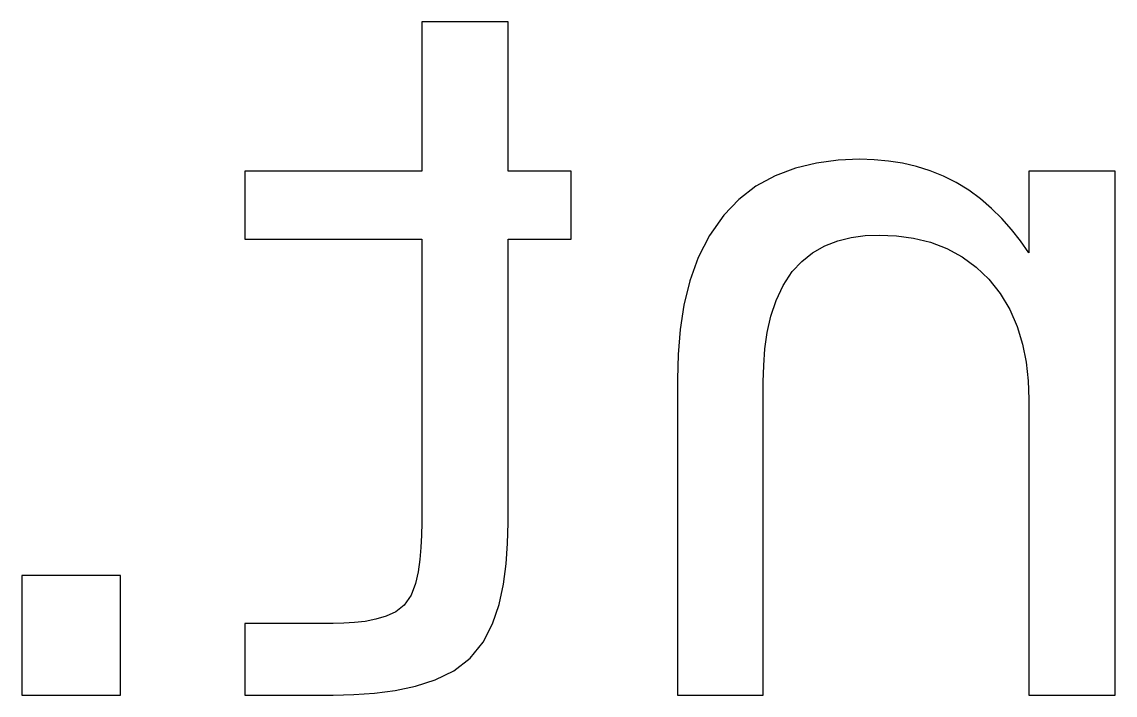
# Model space of a CAD drawing. Header units: metres. Extents: x 0 to 1774, y -720 to 827.
# Drawn here: x 53.4 to 62.81, y 821.11 to 826.91 of the extents above; entities that cross this region are included whole.
import ezdxf

# ---------------------------------------------------------------- set-up
doc = ezdxf.new("R2010")
doc.units = ezdxf.units.M

msp = doc.modelspace()

# ---------------------------------------------------------------- linework, layer by layer
at = {"layer": 'MARK'}
for p, q in [((56.844, 826.909), (56.844, 826.909)), ((56.844, 826.909), (56.844, 826.909)), ((56.844, 826.909), (56.844, 826.909)), ((56.844, 826.909), (56.844, 826.909)), ((56.844, 826.909), (56.844, 826.909)), ((56.844, 826.909), (56.844, 826.909)), ((56.844, 826.909), (56.844, 826.909)), ((56.844, 826.909), (56.844, 826.725)), ((56.844, 826.909), (56.844, 826.725)), ((56.95, 826.909), (56.844, 826.909)), ((56.95, 826.909), (56.844, 826.909)), ((57.056, 826.909), (56.95, 826.909)), ((57.056, 826.909), (56.95, 826.909)), ((57.162, 826.909), (57.056, 826.909)), ((57.162, 826.909), (57.056, 826.909)), ((57.269, 826.909), (57.162, 826.909)), ((57.269, 826.909), (57.162, 826.909)), ((57.375, 826.909), (57.269, 826.909)), ((57.375, 826.909), (57.269, 826.909)), ((57.481, 826.909), (57.375, 826.909)), ((57.481, 826.909), (57.375, 826.909)), ((57.587, 826.909), (57.481, 826.909)), ((57.587, 826.909), (57.481, 826.909)), ((57.587, 826.909), (57.587, 826.909)), ((57.587, 826.909), (57.587, 826.909)), ((57.587, 826.909), (57.587, 826.909)), ((57.587, 826.909), (57.587, 826.909)), ((57.587, 826.909), (57.587, 826.909)), ((57.587, 826.909), (57.587, 826.909)), ((57.587, 826.909), (57.587, 826.909)), ((57.587, 826.725), (57.587, 826.909)), ((57.587, 826.725), (57.587, 826.909)), ((56.844, 826.725), (56.844, 826.541)), ((56.844, 826.725), (56.844, 826.541)), ((57.587, 826.541), (57.587, 826.725)), ((57.587, 826.541), (57.587, 826.725)), ((56.844, 826.541), (56.844, 826.358)), ((56.844, 826.541), (56.844, 826.358)), ((57.587, 826.358), (57.587, 826.541)), ((57.587, 826.358), (57.587, 826.541)), ((56.844, 826.358), (56.844, 826.174)), ((56.844, 826.358), (56.844, 826.174)), ((57.587, 826.174), (57.587, 826.358)), ((57.587, 826.174), (57.587, 826.358)), ((56.844, 826.174), (56.844, 825.99)), ((56.844, 826.174), (56.844, 825.99)), ((57.587, 825.99), (57.587, 826.174)), ((57.587, 825.99), (57.587, 826.174)), ((56.844, 825.99), (56.844, 825.807)), ((56.844, 825.99), (56.844, 825.807)), ((57.587, 825.807), (57.587, 825.99)), ((57.587, 825.807), (57.587, 825.99)), ((56.844, 825.807), (56.844, 825.623)), ((56.844, 825.807), (56.844, 825.623)), ((57.587, 825.623), (57.587, 825.807)), ((57.587, 825.623), (57.587, 825.807)), ((60.43, 825.718), (60.244, 825.694)), ((60.43, 825.718), (60.244, 825.694)), ((60.617, 825.726), (60.43, 825.718)), ((60.617, 825.726), (60.43, 825.718)), ((60.617, 825.726), (60.617, 825.726)), ((60.617, 825.726), (60.617, 825.726)), ((60.617, 825.726), (60.617, 825.726)), ((60.617, 825.726), (60.617, 825.726)), ((60.617, 825.726), (60.617, 825.726)), ((60.617, 825.726), (60.617, 825.726)), ((60.617, 825.726), (60.617, 825.726)), ((60.74, 825.722), (60.617, 825.726)), ((60.74, 825.722), (60.617, 825.726)), ((60.863, 825.711), (60.74, 825.722)), ((60.863, 825.711), (60.74, 825.722)), ((60.985, 825.692), (60.863, 825.711)), ((60.985, 825.692), (60.863, 825.711)), ((55.321, 825.623), (55.321, 825.623)), ((55.321, 825.623), (55.321, 825.623)), ((55.321, 825.623), (55.321, 825.623)), ((55.321, 825.623), (55.321, 825.623)), ((55.321, 825.623), (55.321, 825.623)), ((55.321, 825.623), (55.321, 825.623)), ((55.321, 825.623), (55.321, 825.623)), ((55.321, 825.623), (55.321, 825.54)), ((55.321, 825.623), (55.321, 825.54)), ((55.539, 825.623), (55.321, 825.623)), ((55.539, 825.623), (55.321, 825.623)), ((55.756, 825.623), (55.539, 825.623)), ((55.756, 825.623), (55.539, 825.623)), ((55.974, 825.623), (55.756, 825.623)), ((55.974, 825.623), (55.756, 825.623)), ((56.191, 825.623), (55.974, 825.623)), ((56.191, 825.623), (55.974, 825.623)), ((56.409, 825.623), (56.191, 825.623)), ((56.409, 825.623), (56.191, 825.623)), ((56.626, 825.623), (56.409, 825.623)), ((56.626, 825.623), (56.409, 825.623)), ((56.844, 825.623), (56.626, 825.623)), ((56.844, 825.623), (56.626, 825.623)), ((56.844, 825.623), (56.844, 825.623)), ((56.844, 825.623), (56.844, 825.623)), ((56.844, 825.623), (56.844, 825.623)), ((56.844, 825.623), (56.844, 825.623)), ((56.844, 825.623), (56.844, 825.623)), ((56.844, 825.623), (56.844, 825.623)), ((56.844, 825.623), (56.844, 825.623)), ((57.587, 825.623), (57.587, 825.623)), ((57.587, 825.623), (57.587, 825.623)), ((57.587, 825.623), (57.587, 825.623)), ((57.587, 825.623), (57.587, 825.623)), ((57.587, 825.623), (57.587, 825.623)), ((57.587, 825.623), (57.587, 825.623)), ((57.587, 825.623), (57.587, 825.623)), ((57.665, 825.623), (57.587, 825.623)), ((57.665, 825.623), (57.587, 825.623)), ((57.742, 825.623), (57.665, 825.623)), ((57.742, 825.623), (57.665, 825.623)), ((57.82, 825.623), (57.742, 825.623)), ((57.82, 825.623), (57.742, 825.623)), ((57.897, 825.623), (57.82, 825.623)), ((57.897, 825.623), (57.82, 825.623)), ((57.975, 825.623), (57.897, 825.623)), ((57.975, 825.623), (57.897, 825.623)), ((58.052, 825.623), (57.975, 825.623)), ((58.052, 825.623), (57.975, 825.623)), ((58.13, 825.623), (58.052, 825.623)), ((58.13, 825.623), (58.052, 825.623)), ((58.13, 825.623), (58.13, 825.623)), ((58.13, 825.623), (58.13, 825.623)), ((58.13, 825.623), (58.13, 825.623)), ((58.13, 825.623), (58.13, 825.623)), ((58.13, 825.623), (58.13, 825.623)), ((58.13, 825.623), (58.13, 825.623)), ((58.13, 825.623), (58.13, 825.623)), ((58.13, 825.54), (58.13, 825.623)), ((58.13, 825.54), (58.13, 825.623)), ((60.062, 825.65), (59.886, 825.584)), ((60.062, 825.65), (59.886, 825.584)), ((60.244, 825.694), (60.062, 825.65)), ((60.244, 825.694), (60.062, 825.65)), ((61.105, 825.664), (60.985, 825.692)), ((61.105, 825.664), (60.985, 825.692)), ((61.222, 825.627), (61.105, 825.664)), ((61.222, 825.627), (61.105, 825.664)), ((61.337, 825.581), (61.222, 825.627)), ((61.337, 825.581), (61.222, 825.627)), ((62.071, 825.623), (62.071, 825.623)), ((62.071, 825.623), (62.071, 825.623)), ((62.071, 825.623), (62.071, 825.623)), ((62.071, 825.623), (62.071, 825.623)), ((62.071, 825.623), (62.071, 825.623)), ((62.071, 825.623), (62.071, 825.623)), ((62.071, 825.623), (62.071, 825.623)), ((62.071, 825.623), (62.071, 825.522)), ((62.071, 825.623), (62.071, 825.522)), ((62.178, 825.623), (62.071, 825.623)), ((62.178, 825.623), (62.071, 825.623)), ((62.284, 825.623), (62.178, 825.623)), ((62.284, 825.623), (62.178, 825.623)), ((62.39, 825.623), (62.284, 825.623)), ((62.39, 825.623), (62.284, 825.623)), ((62.496, 825.623), (62.39, 825.623)), ((62.496, 825.623), (62.39, 825.623)), ((62.602, 825.623), (62.496, 825.623)), ((62.602, 825.623), (62.496, 825.623)), ((62.708, 825.623), (62.602, 825.623)), ((62.708, 825.623), (62.602, 825.623)), ((62.815, 825.623), (62.708, 825.623)), ((62.815, 825.623), (62.708, 825.623)), ((62.815, 825.623), (62.815, 825.623)), ((62.815, 825.623), (62.815, 825.623)), ((62.815, 825.623), (62.815, 825.623)), ((62.815, 825.623), (62.815, 825.623)), ((62.815, 825.623), (62.815, 825.623)), ((62.815, 825.623), (62.815, 825.623)), ((62.815, 825.623), (62.815, 825.623)), ((62.815, 824.979), (62.815, 825.623)), ((62.815, 824.979), (62.815, 825.623)), ((55.321, 825.54), (55.321, 825.456)), ((55.321, 825.54), (55.321, 825.456)), ((58.13, 825.456), (58.13, 825.54)), ((58.13, 825.456), (58.13, 825.54)), ((59.886, 825.584), (59.722, 825.494)), ((59.886, 825.584), (59.722, 825.494)), ((61.447, 825.525), (61.337, 825.581)), ((61.447, 825.525), (61.337, 825.581)), ((61.447, 825.525), (61.447, 825.525)), ((61.447, 825.525), (61.447, 825.525)), ((61.447, 825.525), (61.447, 825.525)), ((61.447, 825.525), (61.447, 825.525)), ((61.447, 825.525), (61.447, 825.525)), ((61.447, 825.525), (61.447, 825.525)), ((61.447, 825.525), (61.447, 825.525)), ((61.554, 825.46), (61.447, 825.525)), ((61.554, 825.46), (61.447, 825.525)), ((62.071, 825.522), (62.071, 825.422)), ((62.071, 825.522), (62.071, 825.422)), ((55.321, 825.456), (55.321, 825.373)), ((55.321, 825.456), (55.321, 825.373)), ((58.13, 825.373), (58.13, 825.456)), ((58.13, 825.373), (58.13, 825.456)), ((59.722, 825.494), (59.573, 825.381)), ((59.722, 825.494), (59.573, 825.381)), ((61.655, 825.386), (61.554, 825.46)), ((61.655, 825.386), (61.554, 825.46)), ((62.071, 825.422), (62.071, 825.322)), ((62.071, 825.422), (62.071, 825.322)), ((55.321, 825.373), (55.321, 825.29)), ((55.321, 825.373), (55.321, 825.29)), ((58.13, 825.29), (58.13, 825.373)), ((58.13, 825.29), (58.13, 825.373)), ((59.573, 825.381), (59.444, 825.246)), ((59.573, 825.381), (59.444, 825.246)), ((61.75, 825.304), (61.655, 825.386)), ((61.75, 825.304), (61.655, 825.386)), ((62.071, 825.322), (62.071, 825.221)), ((62.071, 825.322), (62.071, 825.221)), ((55.321, 825.29), (55.321, 825.207)), ((55.321, 825.29), (55.321, 825.207)), ((58.13, 825.207), (58.13, 825.29)), ((58.13, 825.207), (58.13, 825.29)), ((59.444, 825.246), (59.321, 825.071)), ((59.444, 825.246), (59.321, 825.071)), ((59.444, 825.246), (59.444, 825.246)), ((59.444, 825.246), (59.444, 825.246)), ((59.444, 825.246), (59.444, 825.246)), ((59.444, 825.246), (59.444, 825.246)), ((59.444, 825.246), (59.444, 825.246)), ((59.444, 825.246), (59.444, 825.246)), ((59.444, 825.246), (59.444, 825.246)), ((61.84, 825.216), (61.75, 825.304)), ((61.84, 825.216), (61.75, 825.304)), ((55.321, 825.207), (55.321, 825.123)), ((55.321, 825.207), (55.321, 825.123)), ((58.13, 825.123), (58.13, 825.207)), ((58.13, 825.123), (58.13, 825.207)), ((61.923, 825.122), (61.84, 825.216)), ((61.923, 825.122), (61.84, 825.216)), ((62.071, 825.221), (62.071, 825.121)), ((62.071, 825.221), (62.071, 825.121)), ((55.321, 825.123), (55.321, 825.04)), ((55.321, 825.123), (55.321, 825.04)), ((55.321, 825.04), (55.321, 825.04)), ((55.321, 825.04), (55.321, 825.04)), ((55.321, 825.04), (55.321, 825.04)), ((55.321, 825.04), (55.321, 825.04)), ((55.321, 825.04), (55.321, 825.04)), ((55.321, 825.04), (55.321, 825.04)), ((55.321, 825.04), (55.321, 825.04)), ((55.321, 825.04), (55.539, 825.04)), ((55.321, 825.04), (55.539, 825.04)), ((55.539, 825.04), (55.756, 825.04)), ((55.539, 825.04), (55.756, 825.04)), ((55.756, 825.04), (55.974, 825.04)), ((55.756, 825.04), (55.974, 825.04)), ((55.974, 825.04), (56.191, 825.04)), ((55.974, 825.04), (56.191, 825.04)), ((56.191, 825.04), (56.409, 825.04)), ((56.191, 825.04), (56.409, 825.04)), ((56.409, 825.04), (56.626, 825.04)), ((56.409, 825.04), (56.626, 825.04)), ((56.626, 825.04), (56.844, 825.04)), ((56.626, 825.04), (56.844, 825.04)), ((56.844, 825.04), (56.844, 825.04)), ((56.844, 825.04), (56.844, 825.04)), ((56.844, 825.04), (56.844, 825.04)), ((56.844, 825.04), (56.844, 825.04)), ((56.844, 825.04), (56.844, 825.04)), ((56.844, 825.04), (56.844, 825.04)), ((56.844, 825.04), (56.844, 825.04)), ((56.844, 825.04), (56.844, 824.691)), ((56.844, 825.04), (56.844, 824.691)), ((57.587, 825.04), (57.587, 825.04)), ((57.587, 825.04), (57.587, 825.04)), ((57.587, 825.04), (57.587, 825.04)), ((57.587, 825.04), (57.587, 825.04)), ((57.587, 825.04), (57.587, 825.04)), ((57.587, 825.04), (57.587, 825.04)), ((57.587, 825.04), (57.587, 825.04)), ((57.587, 825.04), (57.665, 825.04)), ((57.587, 825.04), (57.665, 825.04)), ((57.587, 824.691), (57.587, 825.04)), ((57.587, 824.691), (57.587, 825.04)), ((57.665, 825.04), (57.742, 825.04)), ((57.665, 825.04), (57.742, 825.04)), ((57.742, 825.04), (57.82, 825.04)), ((57.742, 825.04), (57.82, 825.04)), ((57.82, 825.04), (57.897, 825.04)), ((57.82, 825.04), (57.897, 825.04)), ((57.897, 825.04), (57.975, 825.04)), ((57.897, 825.04), (57.975, 825.04)), ((57.975, 825.04), (58.052, 825.04)), ((57.975, 825.04), (58.052, 825.04)), ((58.052, 825.04), (58.13, 825.04)), ((58.052, 825.04), (58.13, 825.04)), ((58.13, 825.04), (58.13, 825.123)), ((58.13, 825.04), (58.13, 825.123)), ((58.13, 825.04), (58.13, 825.04)), ((58.13, 825.04), (58.13, 825.04)), ((58.13, 825.04), (58.13, 825.04)), ((58.13, 825.04), (58.13, 825.04)), ((58.13, 825.04), (58.13, 825.04)), ((58.13, 825.04), (58.13, 825.04)), ((58.13, 825.04), (58.13, 825.04)), ((59.321, 825.071), (59.225, 824.88)), ((59.321, 825.071), (59.225, 824.88)), ((60.426, 825.025), (60.542, 825.054)), ((60.426, 825.025), (60.542, 825.054)), ((60.542, 825.054), (60.662, 825.069)), ((60.542, 825.054), (60.662, 825.069)), ((60.662, 825.069), (60.782, 825.074)), ((60.662, 825.069), (60.782, 825.074)), ((60.782, 825.074), (60.782, 825.074)), ((60.782, 825.074), (60.782, 825.074)), ((60.782, 825.074), (60.782, 825.074)), ((60.782, 825.074), (60.782, 825.074)), ((60.782, 825.074), (60.782, 825.074)), ((60.782, 825.074), (60.782, 825.074)), ((60.782, 825.074), (60.782, 825.074)), ((60.782, 825.074), (60.931, 825.068)), ((60.782, 825.074), (60.931, 825.068)), ((60.931, 825.068), (61.08, 825.048)), ((60.931, 825.068), (61.08, 825.048)), ((61.08, 825.048), (61.225, 825.012)), ((61.08, 825.048), (61.225, 825.012)), ((62, 825.023), (61.923, 825.122)), ((62, 825.023), (61.923, 825.122)), ((62.071, 825.121), (62.071, 825.02)), ((62.071, 825.121), (62.071, 825.02)), ((60.21, 824.922), (60.314, 824.981)), ((60.21, 824.922), (60.314, 824.981)), ((60.314, 824.981), (60.426, 825.025)), ((60.314, 824.981), (60.426, 825.025)), ((61.225, 825.012), (61.365, 824.959)), ((61.225, 825.012), (61.365, 824.959)), ((61.365, 824.959), (61.497, 824.888)), ((61.365, 824.959), (61.497, 824.888)), ((62.071, 824.92), (62, 825.023)), ((62.071, 824.92), (62, 825.023)), ((62.071, 825.02), (62.071, 824.92)), ((62.071, 825.02), (62.071, 824.92)), ((62.815, 824.335), (62.815, 824.979)), ((62.815, 824.335), (62.815, 824.979)), ((59.225, 824.88), (59.153, 824.679)), ((59.225, 824.88), (59.153, 824.679)), ((60.116, 824.847), (60.21, 824.922)), ((60.116, 824.847), (60.21, 824.922)), ((61.497, 824.888), (61.618, 824.799)), ((61.497, 824.888), (61.618, 824.799)), ((62.071, 824.92), (62.071, 824.92)), ((62.071, 824.92), (62.071, 824.92)), ((62.071, 824.92), (62.071, 824.92)), ((62.071, 824.92), (62.071, 824.92)), ((62.071, 824.92), (62.071, 824.92)), ((62.071, 824.92), (62.071, 824.92)), ((62.071, 824.92), (62.071, 824.92)), ((59.955, 824.64), (60.034, 824.759)), ((59.955, 824.64), (60.034, 824.759)), ((60.034, 824.759), (60.116, 824.847)), ((60.034, 824.759), (60.116, 824.847)), ((60.034, 824.759), (60.034, 824.759)), ((60.034, 824.759), (60.034, 824.759)), ((60.034, 824.759), (60.034, 824.759)), ((60.034, 824.759), (60.034, 824.759)), ((60.034, 824.759), (60.034, 824.759)), ((60.034, 824.759), (60.034, 824.759)), ((60.034, 824.759), (60.034, 824.759)), ((61.618, 824.799), (61.726, 824.695)), ((61.618, 824.799), (61.726, 824.695)), ((56.844, 824.691), (56.844, 824.342)), ((56.844, 824.691), (56.844, 824.342)), ((57.587, 824.342), (57.587, 824.691)), ((57.587, 824.342), (57.587, 824.691)), ((59.153, 824.679), (59.102, 824.472)), ((59.153, 824.679), (59.102, 824.472)), ((61.726, 824.695), (61.726, 824.695)), ((61.726, 824.695), (61.726, 824.695)), ((61.726, 824.695), (61.726, 824.695)), ((61.726, 824.695), (61.726, 824.695)), ((61.726, 824.695), (61.726, 824.695)), ((61.726, 824.695), (61.726, 824.695)), ((61.726, 824.695), (61.726, 824.695)), ((61.726, 824.695), (61.825, 824.57)), ((61.726, 824.695), (61.825, 824.57)), ((59.895, 824.511), (59.955, 824.64)), ((59.895, 824.511), (59.955, 824.64)), ((61.825, 824.57), (61.907, 824.433)), ((61.825, 824.57), (61.907, 824.433)), ((59.102, 824.472), (59.069, 824.26)), ((59.102, 824.472), (59.069, 824.26)), ((59.85, 824.375), (59.895, 824.511)), ((59.85, 824.375), (59.895, 824.511)), ((61.907, 824.433), (61.971, 824.287)), ((61.907, 824.433), (61.971, 824.287)), ((56.844, 824.342), (56.844, 823.992)), ((56.844, 824.342), (56.844, 823.992)), ((57.587, 823.992), (57.587, 824.342)), ((57.587, 823.992), (57.587, 824.342)), ((59.819, 824.236), (59.85, 824.375)), ((59.819, 824.236), (59.85, 824.375)), ((61.971, 824.287), (62.017, 824.135)), ((61.971, 824.287), (62.017, 824.135)), ((62.815, 823.691), (62.815, 824.335)), ((62.815, 823.691), (62.815, 824.335)), ((59.069, 824.26), (59.051, 824.047)), ((59.069, 824.26), (59.051, 824.047)), ((59.799, 824.095), (59.819, 824.236)), ((59.799, 824.095), (59.819, 824.236)), ((59.789, 823.952), (59.799, 824.095)), ((59.789, 823.952), (59.799, 824.095)), ((62.017, 824.135), (62.049, 823.979)), ((62.017, 824.135), (62.049, 823.979)), ((59.051, 824.047), (59.046, 823.834)), ((59.051, 824.047), (59.046, 823.834)), ((56.844, 823.992), (56.844, 823.643)), ((56.844, 823.992), (56.844, 823.643)), ((57.587, 823.643), (57.587, 823.992)), ((57.587, 823.643), (57.587, 823.992)), ((59.785, 823.81), (59.789, 823.952)), ((59.785, 823.81), (59.789, 823.952)), ((62.049, 823.979), (62.066, 823.82)), ((62.049, 823.979), (62.066, 823.82)), ((59.046, 823.834), (59.046, 823.834)), ((59.046, 823.834), (59.046, 823.834)), ((59.046, 823.834), (59.046, 823.834)), ((59.046, 823.834), (59.046, 823.834)), ((59.046, 823.834), (59.046, 823.834)), ((59.046, 823.834), (59.046, 823.834)), ((59.046, 823.834), (59.046, 823.834)), ((59.046, 823.834), (59.046, 823.445)), ((59.046, 823.834), (59.046, 823.445)), ((62.066, 823.82), (62.071, 823.661)), ((62.066, 823.82), (62.071, 823.661)), ((59.785, 823.81), (59.785, 823.81)), ((59.785, 823.81), (59.785, 823.81)), ((59.785, 823.81), (59.785, 823.81)), ((59.785, 823.81), (59.785, 823.81)), ((59.785, 823.81), (59.785, 823.81)), ((59.785, 823.81), (59.785, 823.81)), ((59.785, 823.81), (59.785, 823.81)), ((59.785, 823.425), (59.785, 823.81)), ((59.785, 823.425), (59.785, 823.81)), ((56.844, 823.643), (56.844, 823.294)), ((56.844, 823.643), (56.844, 823.294)), ((57.587, 823.294), (57.587, 823.643)), ((57.587, 823.294), (57.587, 823.643)), ((62.071, 823.661), (62.071, 823.661)), ((62.071, 823.661), (62.071, 823.661)), ((62.071, 823.661), (62.071, 823.661)), ((62.071, 823.661), (62.071, 823.661)), ((62.071, 823.661), (62.071, 823.661)), ((62.071, 823.661), (62.071, 823.661)), ((62.071, 823.661), (62.071, 823.661)), ((62.071, 823.661), (62.071, 823.297)), ((62.071, 823.661), (62.071, 823.297)), ((62.815, 823.047), (62.815, 823.691)), ((62.815, 823.047), (62.815, 823.691)), ((59.046, 823.445), (59.046, 823.057)), ((59.046, 823.445), (59.046, 823.057)), ((59.785, 823.04), (59.785, 823.425)), ((59.785, 823.04), (59.785, 823.425)), ((56.844, 823.294), (56.844, 822.945)), ((56.844, 823.294), (56.844, 822.945)), ((57.587, 822.945), (57.587, 823.294)), ((57.587, 822.945), (57.587, 823.294)), ((62.071, 823.297), (62.071, 822.933)), ((62.071, 823.297), (62.071, 822.933)), ((59.046, 823.057), (59.046, 822.668)), ((59.046, 823.057), (59.046, 822.668)), ((59.785, 822.655), (59.785, 823.04)), ((59.785, 822.655), (59.785, 823.04)), ((62.815, 822.402), (62.815, 823.047)), ((62.815, 822.402), (62.815, 823.047)), ((56.844, 822.945), (56.844, 822.596)), ((56.844, 822.945), (56.844, 822.596)), ((57.587, 822.596), (57.587, 822.945)), ((57.587, 822.596), (57.587, 822.945)), ((62.071, 822.933), (62.071, 822.569)), ((62.071, 822.933), (62.071, 822.569)), ((56.844, 822.596), (56.842, 822.49)), ((56.844, 822.596), (56.842, 822.49)), ((56.844, 822.596), (56.844, 822.596)), ((56.844, 822.596), (56.844, 822.596)), ((56.844, 822.596), (56.844, 822.596)), ((56.844, 822.596), (56.844, 822.596)), ((56.844, 822.596), (56.844, 822.596)), ((56.844, 822.596), (56.844, 822.596)), ((56.844, 822.596), (56.844, 822.596)), ((57.583, 822.419), (57.587, 822.596)), ((57.583, 822.419), (57.587, 822.596)), ((57.587, 822.596), (57.587, 822.596)), ((57.587, 822.596), (57.587, 822.596)), ((57.587, 822.596), (57.587, 822.596)), ((57.587, 822.596), (57.587, 822.596)), ((57.587, 822.596), (57.587, 822.596)), ((57.587, 822.596), (57.587, 822.596)), ((57.587, 822.596), (57.587, 822.596)), ((59.046, 822.668), (59.046, 822.28)), ((59.046, 822.668), (59.046, 822.28)), ((59.785, 822.269), (59.785, 822.655)), ((59.785, 822.269), (59.785, 822.655)), ((62.071, 822.569), (62.071, 822.206)), ((62.071, 822.569), (62.071, 822.206)), ((56.842, 822.49), (56.837, 822.385)), ((56.842, 822.49), (56.837, 822.385)), ((57.571, 822.243), (57.583, 822.419)), ((57.571, 822.243), (57.583, 822.419)), ((62.815, 821.758), (62.815, 822.402)), ((62.815, 821.758), (62.815, 822.402)), ((56.837, 822.385), (56.828, 822.28)), ((56.837, 822.385), (56.828, 822.28)), ((56.828, 822.28), (56.813, 822.176)), ((56.828, 822.28), (56.813, 822.176)), ((57.547, 822.068), (57.571, 822.243)), ((57.547, 822.068), (57.571, 822.243)), ((59.046, 822.28), (59.046, 821.891)), ((59.046, 822.28), (59.046, 821.891)), ((59.785, 821.884), (59.785, 822.269)), ((59.785, 821.884), (59.785, 822.269)), ((53.4, 822.143), (53.4, 822.143)), ((53.4, 822.143), (53.4, 822.143)), ((53.4, 822.143), (53.4, 822.143)), ((53.4, 822.143), (53.4, 822.143)), ((53.4, 822.143), (53.4, 822.143)), ((53.4, 822.143), (53.4, 822.143)), ((53.4, 822.143), (53.4, 822.143)), ((53.521, 822.143), (53.4, 822.143)), ((53.521, 822.143), (53.4, 822.143)), ((53.4, 822.143), (53.4, 821.996)), ((53.4, 822.143), (53.4, 821.996)), ((53.642, 822.143), (53.521, 822.143)), ((53.642, 822.143), (53.521, 822.143)), ((53.763, 822.143), (53.642, 822.143)), ((53.763, 822.143), (53.642, 822.143)), ((53.884, 822.143), (53.763, 822.143)), ((53.884, 822.143), (53.763, 822.143)), ((54.006, 822.143), (53.884, 822.143)), ((54.006, 822.143), (53.884, 822.143)), ((54.127, 822.143), (54.006, 822.143)), ((54.127, 822.143), (54.006, 822.143)), ((54.248, 822.143), (54.127, 822.143)), ((54.248, 822.143), (54.127, 822.143)), ((54.248, 822.143), (54.248, 822.143)), ((54.248, 822.143), (54.248, 822.143)), ((54.248, 822.143), (54.248, 822.143)), ((54.248, 822.143), (54.248, 822.143)), ((54.248, 822.143), (54.248, 822.143)), ((54.248, 822.143), (54.248, 822.143)), ((54.248, 822.143), (54.248, 822.143)), ((54.248, 821.996), (54.248, 822.143)), ((54.248, 821.996), (54.248, 822.143)), ((56.813, 822.176), (56.789, 822.074)), ((56.813, 822.176), (56.789, 822.074)), ((62.071, 822.206), (62.071, 821.842)), ((62.071, 822.206), (62.071, 821.842)), ((56.789, 822.074), (56.752, 821.975)), ((56.789, 822.074), (56.752, 821.975)), ((57.509, 821.895), (57.547, 822.068)), ((57.509, 821.895), (57.547, 822.068)), ((53.4, 821.996), (53.4, 821.849)), ((53.4, 821.996), (53.4, 821.849)), ((54.248, 821.849), (54.248, 821.996)), ((54.248, 821.849), (54.248, 821.996)), ((56.752, 821.975), (56.693, 821.888)), ((56.752, 821.975), (56.693, 821.888)), ((53.4, 821.849), (53.4, 821.702)), ((53.4, 821.849), (53.4, 821.702)), ((54.248, 821.702), (54.248, 821.849)), ((54.248, 821.702), (54.248, 821.849)), ((56.693, 821.888), (56.62, 821.832)), ((56.693, 821.888), (56.62, 821.832)), ((56.693, 821.888), (56.693, 821.888)), ((56.693, 821.888), (56.693, 821.888)), ((56.693, 821.888), (56.693, 821.888)), ((56.693, 821.888), (56.693, 821.888)), ((56.693, 821.888), (56.693, 821.888)), ((56.693, 821.888), (56.693, 821.888)), ((56.693, 821.888), (56.693, 821.888)), ((57.453, 821.728), (57.509, 821.895)), ((57.453, 821.728), (57.509, 821.895)), ((59.046, 821.891), (59.046, 821.503)), ((59.046, 821.891), (59.046, 821.503)), ((59.785, 821.499), (59.785, 821.884)), ((59.785, 821.499), (59.785, 821.884)), ((62.071, 821.842), (62.071, 821.478)), ((62.071, 821.842), (62.071, 821.478)), ((56.357, 821.749), (56.265, 821.739)), ((56.357, 821.749), (56.265, 821.739)), ((56.448, 821.767), (56.357, 821.749)), ((56.448, 821.767), (56.357, 821.749)), ((56.537, 821.793), (56.448, 821.767)), ((56.537, 821.793), (56.448, 821.767)), ((56.62, 821.832), (56.537, 821.793)), ((56.62, 821.832), (56.537, 821.793)), ((62.815, 821.114), (62.815, 821.758)), ((62.815, 821.114), (62.815, 821.758)), ((53.4, 821.702), (53.4, 821.555)), ((53.4, 821.702), (53.4, 821.555)), ((54.248, 821.555), (54.248, 821.702)), ((54.248, 821.555), (54.248, 821.702)), ((55.321, 821.731), (55.321, 821.731)), ((55.321, 821.731), (55.321, 821.731)), ((55.321, 821.731), (55.321, 821.731)), ((55.321, 821.731), (55.321, 821.731)), ((55.321, 821.731), (55.321, 821.731)), ((55.321, 821.731), (55.321, 821.731)), ((55.321, 821.731), (55.321, 821.731)), ((55.321, 821.731), (55.321, 821.643)), ((55.321, 821.731), (55.321, 821.643)), ((55.43, 821.731), (55.321, 821.731)), ((55.43, 821.731), (55.321, 821.731)), ((55.538, 821.731), (55.43, 821.731)), ((55.538, 821.731), (55.43, 821.731)), ((55.647, 821.731), (55.538, 821.731)), ((55.647, 821.731), (55.538, 821.731)), ((55.755, 821.731), (55.647, 821.731)), ((55.755, 821.731), (55.647, 821.731)), ((55.863, 821.731), (55.755, 821.731)), ((55.863, 821.731), (55.755, 821.731)), ((55.972, 821.731), (55.863, 821.731)), ((55.972, 821.731), (55.863, 821.731)), ((56.08, 821.731), (55.972, 821.731)), ((56.08, 821.731), (55.972, 821.731)), ((56.173, 821.733), (56.08, 821.731)), ((56.173, 821.733), (56.08, 821.731)), ((56.08, 821.731), (56.08, 821.731)), ((56.08, 821.731), (56.08, 821.731)), ((56.08, 821.731), (56.08, 821.731)), ((56.08, 821.731), (56.08, 821.731)), ((56.08, 821.731), (56.08, 821.731)), ((56.08, 821.731), (56.08, 821.731)), ((56.08, 821.731), (56.08, 821.731)), ((56.265, 821.739), (56.173, 821.733)), ((56.265, 821.739), (56.173, 821.733)), ((57.372, 821.571), (57.453, 821.728)), ((57.372, 821.571), (57.453, 821.728)), ((53.4, 821.555), (53.4, 821.408)), ((53.4, 821.555), (53.4, 821.408)), ((54.248, 821.408), (54.248, 821.555)), ((54.248, 821.408), (54.248, 821.555)), ((55.321, 821.643), (55.321, 821.555)), ((55.321, 821.643), (55.321, 821.555)), ((55.321, 821.555), (55.321, 821.467)), ((55.321, 821.555), (55.321, 821.467)), ((57.262, 821.433), (57.372, 821.571)), ((57.262, 821.433), (57.372, 821.571)), ((55.321, 821.467), (55.321, 821.379)), ((55.321, 821.467), (55.321, 821.379)), ((59.046, 821.503), (59.046, 821.114)), ((59.046, 821.503), (59.046, 821.114)), ((59.785, 821.114), (59.785, 821.499)), ((59.785, 821.114), (59.785, 821.499)), ((62.071, 821.478), (62.071, 821.114)), ((62.071, 821.478), (62.071, 821.114)), ((53.4, 821.408), (53.4, 821.261)), ((53.4, 821.408), (53.4, 821.261)), ((54.248, 821.261), (54.248, 821.408)), ((54.248, 821.261), (54.248, 821.408)), ((55.321, 821.379), (55.321, 821.291)), ((55.321, 821.379), (55.321, 821.291)), ((57.12, 821.324), (57.262, 821.433)), ((57.12, 821.324), (57.262, 821.433)), ((57.262, 821.433), (57.262, 821.433)), ((57.262, 821.433), (57.262, 821.433)), ((57.262, 821.433), (57.262, 821.433)), ((57.262, 821.433), (57.262, 821.433)), ((57.262, 821.433), (57.262, 821.433)), ((57.262, 821.433), (57.262, 821.433)), ((57.262, 821.433), (57.262, 821.433)), ((55.321, 821.291), (55.321, 821.202)), ((55.321, 821.291), (55.321, 821.202)), ((56.96, 821.245), (57.12, 821.324)), ((56.96, 821.245), (57.12, 821.324)), ((53.4, 821.261), (53.4, 821.114)), ((53.4, 821.261), (53.4, 821.114)), ((54.248, 821.114), (54.248, 821.261)), ((54.248, 821.114), (54.248, 821.261)), ((55.321, 821.202), (55.321, 821.114)), ((55.321, 821.202), (55.321, 821.114)), ((56.615, 821.153), (56.79, 821.19)), ((56.615, 821.153), (56.79, 821.19)), ((56.79, 821.19), (56.96, 821.245)), ((56.79, 821.19), (56.96, 821.245)), ((53.4, 821.114), (53.4, 821.114)), ((53.4, 821.114), (53.4, 821.114)), ((53.4, 821.114), (53.4, 821.114)), ((53.4, 821.114), (53.4, 821.114)), ((53.4, 821.114), (53.4, 821.114)), ((53.4, 821.114), (53.4, 821.114)), ((53.4, 821.114), (53.4, 821.114)), ((53.4, 821.114), (53.521, 821.114)), ((53.4, 821.114), (53.521, 821.114)), ((53.521, 821.114), (53.642, 821.114)), ((53.521, 821.114), (53.642, 821.114)), ((53.642, 821.114), (53.763, 821.114)), ((53.642, 821.114), (53.763, 821.114)), ((53.763, 821.114), (53.884, 821.114)), ((53.763, 821.114), (53.884, 821.114)), ((53.884, 821.114), (54.006, 821.114)), ((53.884, 821.114), (54.006, 821.114)), ((54.006, 821.114), (54.127, 821.114)), ((54.006, 821.114), (54.127, 821.114)), ((54.127, 821.114), (54.248, 821.114)), ((54.127, 821.114), (54.248, 821.114)), ((54.248, 821.114), (54.248, 821.114)), ((54.248, 821.114), (54.248, 821.114)), ((54.248, 821.114), (54.248, 821.114)), ((54.248, 821.114), (54.248, 821.114)), ((54.248, 821.114), (54.248, 821.114)), ((54.248, 821.114), (54.248, 821.114)), ((54.248, 821.114), (54.248, 821.114)), ((55.321, 821.114), (55.321, 821.114)), ((55.321, 821.114), (55.321, 821.114)), ((55.321, 821.114), (55.321, 821.114)), ((55.321, 821.114), (55.321, 821.114)), ((55.321, 821.114), (55.321, 821.114)), ((55.321, 821.114), (55.321, 821.114)), ((55.321, 821.114), (55.321, 821.114)), ((55.321, 821.114), (55.43, 821.114)), ((55.321, 821.114), (55.43, 821.114)), ((55.43, 821.114), (55.538, 821.114)), ((55.43, 821.114), (55.538, 821.114)), ((55.538, 821.114), (55.647, 821.114)), ((55.538, 821.114), (55.647, 821.114)), ((55.647, 821.114), (55.755, 821.114)), ((55.647, 821.114), (55.755, 821.114)), ((55.755, 821.114), (55.863, 821.114)), ((55.755, 821.114), (55.863, 821.114)), ((55.863, 821.114), (55.972, 821.114)), ((55.863, 821.114), (55.972, 821.114)), ((55.972, 821.114), (56.08, 821.114)), ((55.972, 821.114), (56.08, 821.114)), ((56.08, 821.114), (56.259, 821.118)), ((56.08, 821.114), (56.259, 821.118)), ((56.08, 821.114), (56.08, 821.114)), ((56.08, 821.114), (56.08, 821.114)), ((56.08, 821.114), (56.08, 821.114)), ((56.08, 821.114), (56.08, 821.114)), ((56.08, 821.114), (56.08, 821.114)), ((56.08, 821.114), (56.08, 821.114)), ((56.08, 821.114), (56.08, 821.114)), ((56.259, 821.118), (56.438, 821.13)), ((56.259, 821.118), (56.438, 821.13)), ((56.438, 821.13), (56.615, 821.153)), ((56.438, 821.13), (56.615, 821.153)), ((59.046, 821.114), (59.046, 821.114)), ((59.046, 821.114), (59.046, 821.114)), ((59.046, 821.114), (59.046, 821.114)), ((59.046, 821.114), (59.046, 821.114)), ((59.046, 821.114), (59.046, 821.114)), ((59.046, 821.114), (59.046, 821.114)), ((59.046, 821.114), (59.046, 821.114)), ((59.046, 821.114), (59.152, 821.114)), ((59.046, 821.114), (59.152, 821.114)), ((59.152, 821.114), (59.257, 821.114)), ((59.152, 821.114), (59.257, 821.114)), ((59.257, 821.114), (59.363, 821.114)), ((59.257, 821.114), (59.363, 821.114)), ((59.363, 821.114), (59.468, 821.114)), ((59.363, 821.114), (59.468, 821.114)), ((59.468, 821.114), (59.574, 821.114)), ((59.468, 821.114), (59.574, 821.114)), ((59.574, 821.114), (59.68, 821.114)), ((59.574, 821.114), (59.68, 821.114)), ((59.68, 821.114), (59.785, 821.114)), ((59.68, 821.114), (59.785, 821.114)), ((59.785, 821.114), (59.785, 821.114)), ((59.785, 821.114), (59.785, 821.114)), ((59.785, 821.114), (59.785, 821.114)), ((59.785, 821.114), (59.785, 821.114)), ((59.785, 821.114), (59.785, 821.114)), ((59.785, 821.114), (59.785, 821.114)), ((59.785, 821.114), (59.785, 821.114)), ((62.071, 821.114), (62.071, 821.114)), ((62.071, 821.114), (62.071, 821.114)), ((62.071, 821.114), (62.071, 821.114)), ((62.071, 821.114), (62.071, 821.114)), ((62.071, 821.114), (62.071, 821.114)), ((62.071, 821.114), (62.071, 821.114)), ((62.071, 821.114), (62.071, 821.114)), ((62.071, 821.114), (62.178, 821.114)), ((62.071, 821.114), (62.178, 821.114)), ((62.178, 821.114), (62.284, 821.114)), ((62.178, 821.114), (62.284, 821.114)), ((62.284, 821.114), (62.39, 821.114)), ((62.284, 821.114), (62.39, 821.114)), ((62.39, 821.114), (62.496, 821.114)), ((62.39, 821.114), (62.496, 821.114)), ((62.496, 821.114), (62.602, 821.114)), ((62.496, 821.114), (62.602, 821.114)), ((62.602, 821.114), (62.708, 821.114)), ((62.602, 821.114), (62.708, 821.114)), ((62.708, 821.114), (62.815, 821.114)), ((62.708, 821.114), (62.815, 821.114)), ((62.815, 821.114), (62.815, 821.114)), ((62.815, 821.114), (62.815, 821.114)), ((62.815, 821.114), (62.815, 821.114)), ((62.815, 821.114), (62.815, 821.114)), ((62.815, 821.114), (62.815, 821.114)), ((62.815, 821.114), (62.815, 821.114)), ((62.815, 821.114), (62.815, 821.114))]:
    msp.add_line(p, q, dxfattribs=at)

doc.saveas('drawing.dxf')
